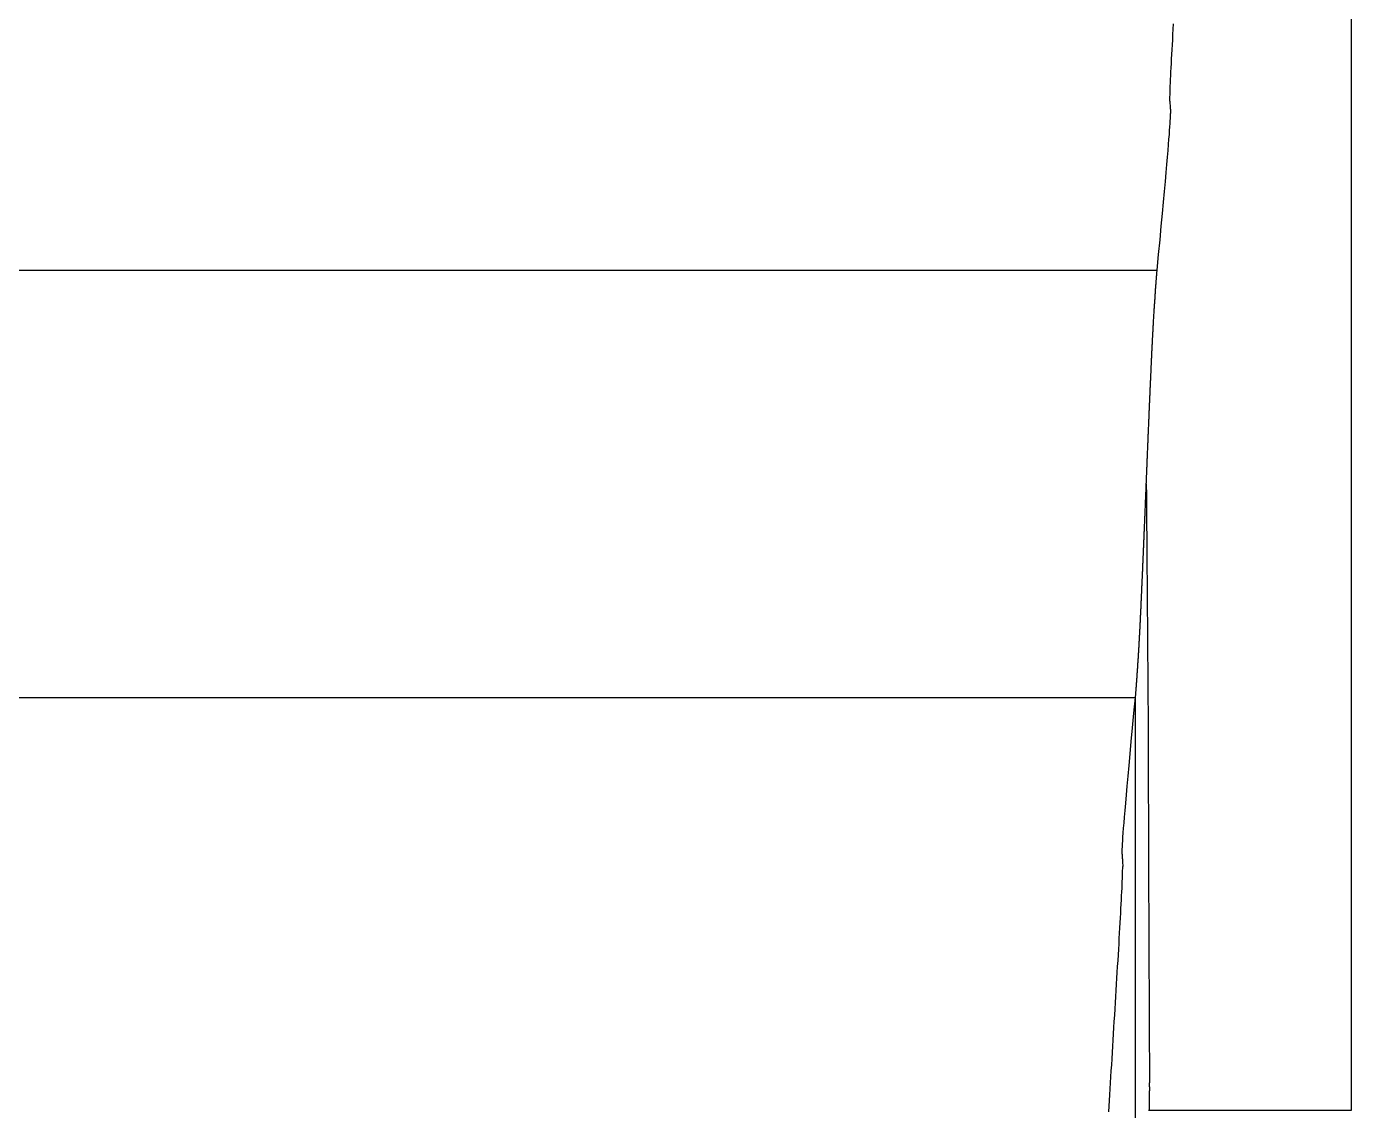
# Model space of a CAD drawing. Header units: millimetres. Extents: x -233 to 1, y -1 to 128.
# Drawn here: x -78.329 to -77.769, y 122.261 to 122.719 of the extents above; entities that cross this region are included whole.
import ezdxf

# ---------------------------------------------------------------- set-up
doc = ezdxf.new("R2010")
doc.units = ezdxf.units.MM
doc.header["$LTSCALE"] = 0.5
doc.layers.add('AM_2N', color=51, linetype='Continuous', lineweight=25)

msp = doc.modelspace()

# ---------------------------------------------------------------- linework, layer by layer
at = {"layer": 'AM_2N'}
for p, q in [((-77.76879, 122.26089), (-77.76879, 124.28948)), ((-77.84433, 122.71593), (-77.8442, 122.71817)), ((-77.8442, 122.71817), (-77.84406, 122.72046)), ((-77.84469, 122.70953), (-77.84457, 122.7116)), ((-77.84457, 122.7116), (-77.84445, 122.71374)), ((-77.84445, 122.71374), (-77.84433, 122.71593)), ((-77.845, 122.7037), (-77.8449, 122.70558)), ((-77.8449, 122.70558), (-77.8448, 122.70752)), ((-77.8448, 122.70752), (-77.84469, 122.70953)), ((-77.84526, 122.69853), (-77.84518, 122.70017)), ((-77.84518, 122.70017), (-77.84509, 122.7019)), ((-77.84509, 122.7019), (-77.845, 122.7037)), ((-77.84551, 122.69279), (-77.84545, 122.69409)), ((-77.84545, 122.69409), (-77.8454, 122.69548)), ((-77.8454, 122.69548), (-77.84533, 122.69696)), ((-77.84533, 122.69696), (-77.84526, 122.69853)), ((-77.84562, 122.68859), (-77.8456, 122.68948)), ((-77.84562, 122.6878), (-77.84562, 122.68859)), ((-77.8456, 122.68948), (-77.84558, 122.69049)), ((-77.84558, 122.69049), (-77.84555, 122.69159)), ((-77.84555, 122.69159), (-77.84551, 122.69279)), ((-77.84562, 122.6878), (-77.84562, 122.68712)), ((-77.84562, 122.68712), (-77.8456, 122.68655)), ((-77.8456, 122.68655), (-77.84558, 122.68606)), ((-77.84558, 122.68606), (-77.84556, 122.68564)), ((-77.84556, 122.68564), (-77.84553, 122.68527)), ((-77.84553, 122.68527), (-77.8455, 122.68493)), ((-77.8455, 122.68493), (-77.84547, 122.68461)), ((-77.84547, 122.68461), (-77.84544, 122.68428)), ((-77.84544, 122.68428), (-77.84541, 122.68393)), ((-77.84541, 122.68393), (-77.84539, 122.68354)), ((-77.84539, 122.68354), (-77.84538, 122.6831)), ((-77.84538, 122.6831), (-77.84538, 122.68258)), ((-77.84538, 122.68196), (-77.84538, 122.68258)), ((-77.84573, 122.67535), (-77.84563, 122.67689)), ((-77.84563, 122.67689), (-77.84555, 122.67824)), ((-77.84555, 122.67824), (-77.84548, 122.6794)), ((-77.84548, 122.6794), (-77.84543, 122.68039)), ((-77.84543, 122.68039), (-77.8454, 122.68124)), ((-77.8454, 122.68124), (-77.84538, 122.68196)), ((-77.84619, 122.66936), (-77.84602, 122.6716)), ((-77.84602, 122.6716), (-77.84586, 122.6736)), ((-77.84586, 122.6736), (-77.84573, 122.67535)), ((-77.84664, 122.66404), (-77.8464, 122.66684)), ((-77.8464, 122.66684), (-77.84619, 122.66936)), ((-77.84721, 122.6575), (-77.8469, 122.66093)), ((-77.8469, 122.66093), (-77.84664, 122.66404)), ((-77.84754, 122.65372), (-77.84721, 122.6575)), ((-77.84833, 122.64508), (-77.84792, 122.64959)), ((-77.84792, 122.64959), (-77.84754, 122.65372)), ((-77.84878, 122.64017), (-77.84833, 122.64508)), ((-77.84927, 122.63486), (-77.84878, 122.64017)), ((-77.84981, 122.62911), (-77.84927, 122.63486)), ((-77.85039, 122.62291), (-77.84981, 122.62911)), ((-77.85102, 122.61625), (-77.85039, 122.62291)), ((-79.58656, 122.61624), (-77.85102, 122.61624)), ((-77.85114, 122.61498), (-77.85111, 122.61526)), ((-77.85111, 122.61526), (-77.85109, 122.61553)), ((-77.85109, 122.61553), (-77.85107, 122.61578)), ((-77.85107, 122.61578), (-77.85105, 122.61602)), ((-77.85105, 122.61602), (-77.85102, 122.61625)), ((-77.85159, 122.60917), (-77.85156, 122.6096)), ((-77.85156, 122.6096), (-77.85153, 122.61002)), ((-77.85153, 122.61002), (-77.85149, 122.61043)), ((-77.85149, 122.61043), (-77.85147, 122.61083)), ((-77.85147, 122.61083), (-77.85144, 122.61123)), ((-77.85144, 122.61123), (-77.85141, 122.61161)), ((-77.85141, 122.61161), (-77.85138, 122.612)), ((-77.85138, 122.612), (-77.85135, 122.61237)), ((-77.85135, 122.61237), (-77.85132, 122.61273)), ((-77.85132, 122.61273), (-77.85129, 122.61308)), ((-77.85129, 122.61308), (-77.85127, 122.61343)), ((-77.85127, 122.61343), (-77.85124, 122.61376)), ((-77.85124, 122.61376), (-77.85121, 122.61408)), ((-77.85121, 122.61408), (-77.85119, 122.61439)), ((-77.85119, 122.61439), (-77.85116, 122.6147)), ((-77.85116, 122.6147), (-77.85114, 122.61498)), ((-77.85197, 122.60372), (-77.85193, 122.60419)), ((-77.85193, 122.60419), (-77.8519, 122.60466)), ((-77.8519, 122.60466), (-77.85187, 122.60513)), ((-77.85187, 122.60513), (-77.85184, 122.6056)), ((-77.85184, 122.6056), (-77.85181, 122.60606)), ((-77.85181, 122.60606), (-77.85178, 122.60652)), ((-77.85178, 122.60652), (-77.85174, 122.60697)), ((-77.85174, 122.60697), (-77.85171, 122.60742)), ((-77.85171, 122.60742), (-77.85168, 122.60787)), ((-77.85168, 122.60787), (-77.85165, 122.60831)), ((-77.85165, 122.60831), (-77.85162, 122.60874)), ((-77.85162, 122.60874), (-77.85159, 122.60917)), ((-77.85233, 122.59804), (-77.8523, 122.5985)), ((-77.8523, 122.5985), (-77.85228, 122.59897)), ((-77.85228, 122.59897), (-77.85225, 122.59944)), ((-77.85225, 122.59944), (-77.85222, 122.59992)), ((-77.85222, 122.59992), (-77.85219, 122.60039)), ((-77.85219, 122.60039), (-77.85216, 122.60087)), ((-77.85216, 122.60087), (-77.85212, 122.60134)), ((-77.85212, 122.60134), (-77.85209, 122.60182)), ((-77.85209, 122.60182), (-77.85206, 122.6023)), ((-77.85206, 122.6023), (-77.85203, 122.60277)), ((-77.85203, 122.60277), (-77.852, 122.60325)), ((-77.852, 122.60325), (-77.85197, 122.60372)), ((-77.85266, 122.59264), (-77.85263, 122.59307)), ((-77.85263, 122.59307), (-77.8526, 122.59351)), ((-77.8526, 122.59351), (-77.85258, 122.59395)), ((-77.85258, 122.59395), (-77.85255, 122.5944)), ((-77.85255, 122.5944), (-77.85253, 122.59484)), ((-77.85253, 122.59484), (-77.8525, 122.59529)), ((-77.8525, 122.59529), (-77.85248, 122.59574)), ((-77.85248, 122.59574), (-77.85245, 122.5962)), ((-77.85245, 122.5962), (-77.85242, 122.59665)), ((-77.85242, 122.59665), (-77.85239, 122.59711)), ((-77.85239, 122.59711), (-77.85236, 122.59757)), ((-77.85236, 122.59757), (-77.85233, 122.59804)), ((-77.85297, 122.58676), (-77.85295, 122.58716)), ((-77.85295, 122.58716), (-77.85293, 122.58757)), ((-77.85293, 122.58757), (-77.85291, 122.58798)), ((-77.85291, 122.58798), (-77.85289, 122.5884)), ((-77.85289, 122.5884), (-77.85287, 122.58881)), ((-77.85287, 122.58881), (-77.85284, 122.58923)), ((-77.85284, 122.58923), (-77.85282, 122.58965)), ((-77.85282, 122.58965), (-77.8528, 122.59007)), ((-77.8528, 122.59007), (-77.85277, 122.59049)), ((-77.85277, 122.59049), (-77.85275, 122.59092)), ((-77.85275, 122.59092), (-77.85273, 122.59134)), ((-77.85273, 122.59134), (-77.8527, 122.59177)), ((-77.8527, 122.59177), (-77.85268, 122.59221)), ((-77.85268, 122.59221), (-77.85266, 122.59264)), ((-77.85324, 122.58121), (-77.85323, 122.58159)), ((-77.85323, 122.58159), (-77.85321, 122.58198)), ((-77.85321, 122.58198), (-77.85319, 122.58237)), ((-77.85319, 122.58237), (-77.85317, 122.58276)), ((-77.85317, 122.58276), (-77.85315, 122.58316)), ((-77.85315, 122.58316), (-77.85313, 122.58355)), ((-77.85313, 122.58355), (-77.85311, 122.58395)), ((-77.85311, 122.58395), (-77.85309, 122.58434)), ((-77.85309, 122.58434), (-77.85307, 122.58474)), ((-77.85307, 122.58474), (-77.85305, 122.58514)), ((-77.85305, 122.58514), (-77.85303, 122.58554)), ((-77.85303, 122.58554), (-77.85302, 122.58595)), ((-77.85302, 122.58595), (-77.85299, 122.58635)), ((-77.85299, 122.58635), (-77.85297, 122.58676)), ((-77.85349, 122.57587), (-77.85347, 122.57625)), ((-77.85347, 122.57625), (-77.85346, 122.57662)), ((-77.85346, 122.57662), (-77.85344, 122.577)), ((-77.85344, 122.577), (-77.85342, 122.57738)), ((-77.85342, 122.57738), (-77.8534, 122.57776)), ((-77.8534, 122.57776), (-77.85339, 122.57814)), ((-77.85339, 122.57814), (-77.85337, 122.57852)), ((-77.85337, 122.57852), (-77.85335, 122.5789)), ((-77.85335, 122.5789), (-77.85334, 122.57928)), ((-77.85334, 122.57928), (-77.85332, 122.57966)), ((-77.85332, 122.57966), (-77.8533, 122.58005)), ((-77.8533, 122.58005), (-77.85328, 122.58043)), ((-77.85328, 122.58043), (-77.85327, 122.58082)), ((-77.85327, 122.58082), (-77.85324, 122.58121)), ((-77.85374, 122.57025), (-77.85372, 122.57063)), ((-77.85372, 122.57063), (-77.85371, 122.571)), ((-77.85371, 122.571), (-77.85369, 122.57138)), ((-77.85369, 122.57138), (-77.85367, 122.57175)), ((-77.85367, 122.57175), (-77.85366, 122.57212)), ((-77.85366, 122.57212), (-77.85364, 122.5725)), ((-77.85364, 122.5725), (-77.85362, 122.57287)), ((-77.85362, 122.57287), (-77.85361, 122.57324)), ((-77.85361, 122.57324), (-77.85359, 122.57362)), ((-77.85359, 122.57362), (-77.85357, 122.57399)), ((-77.85357, 122.57399), (-77.85356, 122.57437)), ((-77.85356, 122.57437), (-77.85354, 122.57474)), ((-77.85354, 122.57474), (-77.85352, 122.57512)), ((-77.85352, 122.57512), (-77.85351, 122.57549)), ((-77.85351, 122.57549), (-77.85349, 122.57587)), ((-77.85399, 122.56461), (-77.85397, 122.56499)), ((-77.85397, 122.56499), (-77.85396, 122.56537)), ((-77.85396, 122.56537), (-77.85394, 122.56575)), ((-77.85394, 122.56575), (-77.85392, 122.56612)), ((-77.85392, 122.56612), (-77.85391, 122.5665)), ((-77.85391, 122.5665), (-77.85389, 122.56688)), ((-77.85389, 122.56688), (-77.85387, 122.56726)), ((-77.85387, 122.56726), (-77.85385, 122.56763)), ((-77.85385, 122.56763), (-77.85384, 122.56801)), ((-77.85384, 122.56801), (-77.85382, 122.56838)), ((-77.85382, 122.56838), (-77.85381, 122.56876)), ((-77.85381, 122.56876), (-77.85379, 122.56913)), ((-77.85379, 122.56913), (-77.85377, 122.56951)), ((-77.85377, 122.56951), (-77.85376, 122.56988)), ((-77.85376, 122.56988), (-77.85374, 122.57025)), ((-77.85424, 122.55881), (-77.85423, 122.55921)), ((-77.85423, 122.55921), (-77.85421, 122.5596)), ((-77.85421, 122.5596), (-77.85419, 122.55999)), ((-77.85419, 122.55999), (-77.85417, 122.56038)), ((-77.85417, 122.56038), (-77.85416, 122.56077)), ((-77.85416, 122.56077), (-77.85414, 122.56116)), ((-77.85414, 122.56116), (-77.85412, 122.56155)), ((-77.85412, 122.56155), (-77.85411, 122.56193)), ((-77.85411, 122.56193), (-77.85409, 122.56232)), ((-77.85409, 122.56232), (-77.85407, 122.5627)), ((-77.85407, 122.5627), (-77.85405, 122.56308)), ((-77.85405, 122.56308), (-77.85404, 122.56347)), ((-77.85404, 122.56347), (-77.85402, 122.56385)), ((-77.85402, 122.56385), (-77.854, 122.56423)), ((-77.854, 122.56423), (-77.85399, 122.56461)), ((-77.85448, 122.55315), (-77.85447, 122.55357)), ((-77.85447, 122.55357), (-77.85445, 122.55398)), ((-77.85445, 122.55398), (-77.85443, 122.55439)), ((-77.85443, 122.55439), (-77.85442, 122.5548)), ((-77.85442, 122.5548), (-77.8544, 122.55521)), ((-77.8544, 122.55521), (-77.85438, 122.55562)), ((-77.85438, 122.55562), (-77.85436, 122.55602)), ((-77.85436, 122.55602), (-77.85434, 122.55642)), ((-77.85434, 122.55642), (-77.85433, 122.55682)), ((-77.85433, 122.55682), (-77.85431, 122.55723)), ((-77.85431, 122.55723), (-77.85429, 122.55762)), ((-77.85429, 122.55762), (-77.85428, 122.55802)), ((-77.85428, 122.55802), (-77.85426, 122.55842)), ((-77.85426, 122.55842), (-77.85424, 122.55881)), ((-77.85472, 122.5476), (-77.8547, 122.54804)), ((-77.8547, 122.54804), (-77.85468, 122.54847)), ((-77.85468, 122.54847), (-77.85467, 122.54891)), ((-77.85467, 122.54891), (-77.85465, 122.54934)), ((-77.85465, 122.54934), (-77.85463, 122.54977)), ((-77.85463, 122.54977), (-77.85461, 122.5502)), ((-77.85461, 122.5502), (-77.85459, 122.55063)), ((-77.85459, 122.55063), (-77.85458, 122.55106)), ((-77.85458, 122.55106), (-77.85456, 122.55148)), ((-77.85456, 122.55148), (-77.85454, 122.5519)), ((-77.85454, 122.5519), (-77.85452, 122.55232)), ((-77.85452, 122.55232), (-77.8545, 122.55274)), ((-77.8545, 122.55274), (-77.85448, 122.55315)), ((-77.85495, 122.54213), (-77.85493, 122.5426)), ((-77.85493, 122.5426), (-77.85491, 122.54307)), ((-77.85491, 122.54307), (-77.85489, 122.54353)), ((-77.85489, 122.54353), (-77.85487, 122.54399)), ((-77.85487, 122.54399), (-77.85485, 122.54445)), ((-77.85485, 122.54445), (-77.85483, 122.54491)), ((-77.85483, 122.54491), (-77.85481, 122.54536)), ((-77.85481, 122.54536), (-77.8548, 122.54581)), ((-77.8548, 122.54581), (-77.85478, 122.54626)), ((-77.85478, 122.54626), (-77.85476, 122.54671)), ((-77.85476, 122.54671), (-77.85474, 122.54715)), ((-77.85474, 122.54715), (-77.85472, 122.5476)), ((-77.85519, 122.53641), (-77.85516, 122.53689)), ((-77.85516, 122.53689), (-77.85514, 122.53736)), ((-77.85514, 122.53736), (-77.85513, 122.53784)), ((-77.85513, 122.53784), (-77.85511, 122.53832)), ((-77.85511, 122.53832), (-77.85509, 122.5388)), ((-77.85509, 122.5388), (-77.85507, 122.53927)), ((-77.85507, 122.53927), (-77.85505, 122.53975)), ((-77.85505, 122.53975), (-77.85503, 122.54023)), ((-77.85503, 122.54023), (-77.85501, 122.54071)), ((-77.85501, 122.54071), (-77.85499, 122.54119)), ((-77.85499, 122.54119), (-77.85497, 122.54166)), ((-77.85497, 122.54166), (-77.85495, 122.54213)), ((-77.85542, 122.53066), (-77.8554, 122.53107)), ((-77.8554, 122.53107), (-77.85539, 122.53148)), ((-77.85539, 122.53148), (-77.85537, 122.5319)), ((-77.85537, 122.5319), (-77.85535, 122.53233)), ((-77.85535, 122.53233), (-77.85534, 122.53276)), ((-77.85534, 122.53276), (-77.85531, 122.5332)), ((-77.85531, 122.5332), (-77.8553, 122.53364)), ((-77.8553, 122.53364), (-77.85528, 122.53409)), ((-77.85528, 122.53409), (-77.85526, 122.53455)), ((-77.85526, 122.53455), (-77.85524, 122.53501)), ((-77.85524, 122.53501), (-77.85522, 122.53547)), ((-77.85522, 122.53547), (-77.8552, 122.53594)), ((-77.8552, 122.53594), (-77.85519, 122.53641)), ((-77.85563, 122.52542), (-77.85562, 122.52566)), ((-77.85562, 122.52566), (-77.85561, 122.52589)), ((-77.85561, 122.52589), (-77.8556, 122.52612)), ((-77.85561, 122.52578), (-77.85558, 122.52106)), ((-77.8556, 122.52612), (-77.85559, 122.52636)), ((-77.85559, 122.52636), (-77.85558, 122.52662)), ((-77.85558, 122.52662), (-77.85557, 122.52689)), ((-77.85557, 122.52689), (-77.85556, 122.52717)), ((-77.85556, 122.52717), (-77.85555, 122.52747)), ((-77.85555, 122.52747), (-77.85554, 122.52778)), ((-77.85554, 122.52778), (-77.85552, 122.5281)), ((-77.85552, 122.5281), (-77.85551, 122.52844)), ((-77.85551, 122.52844), (-77.8555, 122.52878)), ((-77.8555, 122.52878), (-77.85548, 122.52914)), ((-77.85548, 122.52914), (-77.85546, 122.52951)), ((-77.85546, 122.52951), (-77.85545, 122.52988)), ((-77.85545, 122.52988), (-77.85543, 122.53027)), ((-77.85543, 122.53027), (-77.85542, 122.53066)), ((-77.85588, 122.51945), (-77.85586, 122.51988)), ((-77.85586, 122.51988), (-77.85584, 122.5203)), ((-77.85584, 122.5203), (-77.85582, 122.52071)), ((-77.85582, 122.52071), (-77.85581, 122.52111)), ((-77.85581, 122.52111), (-77.85579, 122.52151)), ((-77.85579, 122.52151), (-77.85577, 122.5219)), ((-77.85577, 122.5219), (-77.85576, 122.52227)), ((-77.85576, 122.52227), (-77.85574, 122.52264)), ((-77.85574, 122.52264), (-77.85573, 122.523)), ((-77.85573, 122.523), (-77.85572, 122.52334)), ((-77.85572, 122.52334), (-77.8557, 122.52368)), ((-77.8557, 122.52368), (-77.85569, 122.524)), ((-77.85569, 122.524), (-77.85568, 122.52431)), ((-77.85568, 122.52431), (-77.85567, 122.52461)), ((-77.85567, 122.52461), (-77.85565, 122.52489)), ((-77.85565, 122.52489), (-77.85564, 122.52516)), ((-77.85564, 122.52516), (-77.85563, 122.52542)), ((-77.85558, 122.52106), (-77.85554, 122.51651)), ((-77.8561, 122.51394), (-77.85608, 122.51442)), ((-77.85608, 122.51442), (-77.85606, 122.51489)), ((-77.85606, 122.51489), (-77.85604, 122.51537)), ((-77.85604, 122.51537), (-77.85602, 122.51584)), ((-77.85602, 122.51584), (-77.856, 122.5163)), ((-77.856, 122.5163), (-77.85598, 122.51677)), ((-77.85598, 122.51677), (-77.85597, 122.51723)), ((-77.85597, 122.51723), (-77.85595, 122.51768)), ((-77.85595, 122.51768), (-77.85593, 122.51813)), ((-77.85593, 122.51813), (-77.85591, 122.51858)), ((-77.85591, 122.51858), (-77.85589, 122.51902)), ((-77.85589, 122.51902), (-77.85588, 122.51945)), ((-77.85554, 122.51651), (-77.85551, 122.51213)), ((-77.85634, 122.50825), (-77.85632, 122.50871)), ((-77.85632, 122.50871), (-77.8563, 122.50918)), ((-77.8563, 122.50918), (-77.85628, 122.50965)), ((-77.85628, 122.50965), (-77.85626, 122.51012)), ((-77.85626, 122.51012), (-77.85624, 122.51059)), ((-77.85624, 122.51059), (-77.85622, 122.51107)), ((-77.85622, 122.51107), (-77.8562, 122.51155)), ((-77.8562, 122.51155), (-77.85618, 122.51202)), ((-77.85618, 122.51202), (-77.85616, 122.5125)), ((-77.85616, 122.5125), (-77.85614, 122.51298)), ((-77.85614, 122.51298), (-77.85612, 122.51346)), ((-77.85612, 122.51346), (-77.8561, 122.51394)), ((-77.85551, 122.51213), (-77.85547, 122.5079)), ((-77.85656, 122.50287), (-77.85654, 122.50331)), ((-77.85654, 122.50331), (-77.85652, 122.50374)), ((-77.85652, 122.50374), (-77.85651, 122.50418)), ((-77.85651, 122.50418), (-77.85649, 122.50463)), ((-77.85649, 122.50463), (-77.85647, 122.50507)), ((-77.85647, 122.50507), (-77.85645, 122.50552)), ((-77.85645, 122.50552), (-77.85643, 122.50597)), ((-77.85643, 122.50597), (-77.85641, 122.50642)), ((-77.85641, 122.50642), (-77.85639, 122.50687)), ((-77.85639, 122.50687), (-77.85637, 122.50733)), ((-77.85637, 122.50733), (-77.85635, 122.50779)), ((-77.85635, 122.50779), (-77.85634, 122.50825)), ((-77.85547, 122.5079), (-77.85544, 122.50383)), ((-77.85544, 122.50383), (-77.85541, 122.49991)), ((-77.85679, 122.49739), (-77.85678, 122.4978)), ((-77.85678, 122.4978), (-77.85676, 122.49821)), ((-77.85676, 122.49821), (-77.85674, 122.49863)), ((-77.85674, 122.49863), (-77.85672, 122.49904)), ((-77.85672, 122.49904), (-77.8567, 122.49946)), ((-77.8567, 122.49946), (-77.85669, 122.49988)), ((-77.85669, 122.49988), (-77.85667, 122.5003)), ((-77.85667, 122.5003), (-77.85665, 122.50073)), ((-77.85665, 122.50073), (-77.85663, 122.50115)), ((-77.85663, 122.50115), (-77.85662, 122.50158)), ((-77.85662, 122.50158), (-77.8566, 122.50201)), ((-77.8566, 122.50201), (-77.85658, 122.50244)), ((-77.85658, 122.50244), (-77.85656, 122.50287)), ((-77.85541, 122.49991), (-77.85538, 122.49614)), ((-77.85705, 122.4914), (-77.85704, 122.49179)), ((-77.85704, 122.49179), (-77.85702, 122.49218)), ((-77.85702, 122.49218), (-77.857, 122.49258)), ((-77.857, 122.49258), (-77.85698, 122.49297)), ((-77.85698, 122.49297), (-77.85697, 122.49336)), ((-77.85697, 122.49336), (-77.85695, 122.49376)), ((-77.85695, 122.49376), (-77.85693, 122.49416)), ((-77.85693, 122.49416), (-77.85692, 122.49456)), ((-77.85692, 122.49456), (-77.8569, 122.49496)), ((-77.8569, 122.49496), (-77.85688, 122.49536)), ((-77.85688, 122.49536), (-77.85686, 122.49576)), ((-77.85686, 122.49576), (-77.85685, 122.49617)), ((-77.85685, 122.49617), (-77.85683, 122.49657)), ((-77.85683, 122.49657), (-77.85681, 122.49698)), ((-77.85681, 122.49698), (-77.85679, 122.49739)), ((-77.85538, 122.49614), (-77.85536, 122.49251)), ((-77.85536, 122.49251), (-77.85533, 122.48903)), ((-77.85729, 122.48604), (-77.85727, 122.48641)), ((-77.85727, 122.48641), (-77.85725, 122.48679)), ((-77.85725, 122.48679), (-77.85724, 122.48717)), ((-77.85724, 122.48717), (-77.85722, 122.48755)), ((-77.85722, 122.48755), (-77.8572, 122.48793)), ((-77.8572, 122.48793), (-77.85719, 122.48832)), ((-77.85719, 122.48832), (-77.85717, 122.4887)), ((-77.85717, 122.4887), (-77.85715, 122.48908)), ((-77.85715, 122.48908), (-77.85714, 122.48947)), ((-77.85714, 122.48947), (-77.85712, 122.48985)), ((-77.85712, 122.48985), (-77.8571, 122.49024)), ((-77.8571, 122.49024), (-77.85709, 122.49062)), ((-77.85709, 122.49062), (-77.85707, 122.49101)), ((-77.85707, 122.49101), (-77.85705, 122.4914)), ((-77.85533, 122.48903), (-77.8553, 122.48569)), ((-77.85753, 122.48041), (-77.85752, 122.48078)), ((-77.85752, 122.48078), (-77.8575, 122.48116)), ((-77.8575, 122.48116), (-77.85749, 122.48153)), ((-77.85749, 122.48153), (-77.85747, 122.4819)), ((-77.85747, 122.4819), (-77.85745, 122.48228)), ((-77.85745, 122.48228), (-77.85744, 122.48265)), ((-77.85744, 122.48265), (-77.85742, 122.48303)), ((-77.85742, 122.48303), (-77.8574, 122.4834)), ((-77.8574, 122.4834), (-77.85739, 122.48378)), ((-77.85739, 122.48378), (-77.85737, 122.48415)), ((-77.85737, 122.48415), (-77.85735, 122.48453)), ((-77.85735, 122.48453), (-77.85734, 122.4849)), ((-77.85734, 122.4849), (-77.85732, 122.48528)), ((-77.85732, 122.48528), (-77.8573, 122.48566)), ((-77.8573, 122.48566), (-77.85729, 122.48604)), ((-77.8553, 122.48569), (-77.85528, 122.48248)), ((-77.85528, 122.48248), (-77.85525, 122.4794)), ((-77.85779, 122.47478), (-77.85777, 122.47516)), ((-77.85777, 122.47516), (-77.85775, 122.47554)), ((-77.85775, 122.47554), (-77.85774, 122.47592)), ((-77.85774, 122.47592), (-77.85772, 122.47629)), ((-77.85772, 122.47629), (-77.8577, 122.47667)), ((-77.8577, 122.47667), (-77.85768, 122.47704)), ((-77.85768, 122.47704), (-77.85767, 122.47742)), ((-77.85767, 122.47742), (-77.85765, 122.47779)), ((-77.85765, 122.47779), (-77.85763, 122.47817)), ((-77.85763, 122.47817), (-77.85762, 122.47854)), ((-77.85762, 122.47854), (-77.8576, 122.47891)), ((-77.8576, 122.47891), (-77.85759, 122.47929)), ((-77.85759, 122.47929), (-77.85757, 122.47966)), ((-77.85757, 122.47966), (-77.85755, 122.48004)), ((-77.85755, 122.48004), (-77.85753, 122.48041)), ((-77.85525, 122.4794), (-77.85523, 122.47646)), ((-77.85523, 122.47646), (-77.85521, 122.47363)), ((-77.85805, 122.46902), (-77.85804, 122.46941)), ((-77.85804, 122.46941), (-77.85801, 122.4698)), ((-77.85801, 122.4698), (-77.858, 122.47019)), ((-77.858, 122.47019), (-77.85798, 122.47058)), ((-77.85798, 122.47058), (-77.85796, 122.47097)), ((-77.85796, 122.47097), (-77.85794, 122.47135)), ((-77.85794, 122.47135), (-77.85793, 122.47174)), ((-77.85793, 122.47174), (-77.85791, 122.47212)), ((-77.85791, 122.47212), (-77.85789, 122.4725)), ((-77.85789, 122.4725), (-77.85787, 122.47289)), ((-77.85787, 122.47289), (-77.85785, 122.47327)), ((-77.85785, 122.47327), (-77.85784, 122.47365)), ((-77.85784, 122.47365), (-77.85782, 122.47403)), ((-77.85782, 122.47403), (-77.8578, 122.47441)), ((-77.8578, 122.47441), (-77.85779, 122.47478)), ((-77.85521, 122.47363), (-77.85519, 122.47093)), ((-77.85519, 122.47093), (-77.85517, 122.46835)), ((-77.85834, 122.46339), (-77.85832, 122.4638)), ((-77.85832, 122.4638), (-77.85829, 122.46421)), ((-77.85829, 122.46421), (-77.85827, 122.46462)), ((-77.85827, 122.46462), (-77.85825, 122.46503)), ((-77.85825, 122.46503), (-77.85823, 122.46544)), ((-77.85823, 122.46544), (-77.85821, 122.46584)), ((-77.85821, 122.46584), (-77.85819, 122.46624)), ((-77.85819, 122.46624), (-77.85817, 122.46664)), ((-77.85817, 122.46664), (-77.85815, 122.46704)), ((-77.85815, 122.46704), (-77.85813, 122.46744)), ((-77.85813, 122.46744), (-77.85811, 122.46784)), ((-77.85811, 122.46784), (-77.85809, 122.46823)), ((-77.85809, 122.46823), (-77.85807, 122.46863)), ((-77.85807, 122.46863), (-77.85805, 122.46902)), ((-77.85517, 122.46835), (-77.85515, 122.46588)), ((-77.85515, 122.46588), (-77.85513, 122.46352)), ((-77.85864, 122.45783), (-77.85862, 122.45827)), ((-77.85862, 122.45827), (-77.85859, 122.45871)), ((-77.85859, 122.45871), (-77.85857, 122.45915)), ((-77.85857, 122.45915), (-77.85855, 122.45958)), ((-77.85855, 122.45958), (-77.85852, 122.46001)), ((-77.85852, 122.46001), (-77.8585, 122.46044)), ((-77.8585, 122.46044), (-77.85847, 122.46087)), ((-77.85847, 122.46087), (-77.85845, 122.46129)), ((-77.85845, 122.46129), (-77.85843, 122.46172)), ((-77.85843, 122.46172), (-77.85841, 122.46214)), ((-77.85841, 122.46214), (-77.85838, 122.46256)), ((-77.85838, 122.46256), (-77.85836, 122.46297)), ((-77.85836, 122.46297), (-77.85834, 122.46339)), ((-77.85513, 122.46352), (-77.85511, 122.46126)), ((-77.85511, 122.46126), (-77.85509, 122.45911)), ((-77.85509, 122.45911), (-77.85508, 122.45706)), ((-77.85898, 122.45234), (-77.85895, 122.45281)), ((-77.85895, 122.45281), (-77.85892, 122.45328)), ((-77.85892, 122.45328), (-77.85889, 122.45375)), ((-77.85889, 122.45375), (-77.85886, 122.45421)), ((-77.85886, 122.45421), (-77.85883, 122.45468)), ((-77.85883, 122.45468), (-77.8588, 122.45513)), ((-77.8588, 122.45513), (-77.85878, 122.45559)), ((-77.85878, 122.45559), (-77.85875, 122.45604)), ((-77.85875, 122.45604), (-77.85872, 122.45649)), ((-77.85872, 122.45649), (-77.8587, 122.45694)), ((-77.8587, 122.45694), (-77.85867, 122.45739)), ((-77.85867, 122.45739), (-77.85864, 122.45783)), ((-77.85508, 122.45706), (-77.85506, 122.45511)), ((-77.85506, 122.45511), (-77.85505, 122.45325)), ((-77.85505, 122.45325), (-77.85504, 122.45148)), ((-77.85935, 122.44666), (-77.85932, 122.44712)), ((-77.85932, 122.44712), (-77.85929, 122.44759)), ((-77.85929, 122.44759), (-77.85926, 122.44807)), ((-77.85926, 122.44807), (-77.85923, 122.44854)), ((-77.85923, 122.44854), (-77.8592, 122.44901)), ((-77.8592, 122.44901), (-77.85916, 122.44949)), ((-77.85916, 122.44949), (-77.85913, 122.44997)), ((-77.85913, 122.44997), (-77.8591, 122.45044)), ((-77.8591, 122.45044), (-77.85907, 122.45092)), ((-77.85907, 122.45092), (-77.85904, 122.45139)), ((-77.85904, 122.45139), (-77.85901, 122.45187)), ((-77.85901, 122.45187), (-77.85898, 122.45234)), ((-77.85504, 122.45148), (-77.85502, 122.4498)), ((-77.85502, 122.4498), (-77.85501, 122.44819)), ((-77.85501, 122.44819), (-77.855, 122.44667)), ((-77.85976, 122.44096), (-77.85973, 122.44136)), ((-77.85973, 122.44136), (-77.8597, 122.44177)), ((-77.8597, 122.44177), (-77.85967, 122.44219)), ((-77.85967, 122.44219), (-77.85964, 122.44261)), ((-77.85964, 122.44261), (-77.85961, 122.44304)), ((-77.85961, 122.44304), (-77.85958, 122.44348)), ((-77.85958, 122.44348), (-77.85954, 122.44392)), ((-77.85954, 122.44392), (-77.85951, 122.44437)), ((-77.85951, 122.44437), (-77.85948, 122.44482)), ((-77.85948, 122.44482), (-77.85945, 122.44527)), ((-77.85945, 122.44527), (-77.85942, 122.44573)), ((-77.85942, 122.44573), (-77.85939, 122.44619)), ((-77.85939, 122.44619), (-77.85935, 122.44666)), ((-77.855, 122.44667), (-77.85499, 122.44523)), ((-77.85499, 122.44523), (-77.85498, 122.44385)), ((-77.85498, 122.44385), (-77.85497, 122.44254)), ((-77.85497, 122.44254), (-77.85496, 122.4413)), ((-77.8602, 122.43554), (-77.86018, 122.43577)), ((-77.86018, 122.43577), (-77.86016, 122.43601)), ((-77.86016, 122.43601), (-77.86013, 122.43626)), ((-77.86013, 122.43626), (-77.86011, 122.43653)), ((-77.86011, 122.43653), (-77.86009, 122.4368)), ((-77.86009, 122.4368), (-77.86006, 122.43709)), ((-77.86006, 122.43709), (-77.86004, 122.43739)), ((-77.86004, 122.43739), (-77.86001, 122.43771)), ((-77.86001, 122.43771), (-77.85999, 122.43803)), ((-77.85999, 122.43803), (-77.85996, 122.43836)), ((-77.85996, 122.43836), (-77.85993, 122.43871)), ((-77.85993, 122.43871), (-77.8599, 122.43906)), ((-77.8599, 122.43906), (-77.85988, 122.43942)), ((-77.85988, 122.43942), (-77.85985, 122.43979)), ((-77.85985, 122.43979), (-77.85982, 122.44017)), ((-77.85982, 122.44017), (-77.85979, 122.44056)), ((-77.85979, 122.44056), (-77.85976, 122.44096)), ((-77.85496, 122.4413), (-77.85495, 122.44012)), ((-77.85495, 122.44012), (-77.85494, 122.439)), ((-77.85494, 122.439), (-77.85493, 122.43793)), ((-77.85493, 122.43793), (-77.85492, 122.43691)), ((-77.85492, 122.43691), (-77.85492, 122.43595)), ((-77.85492, 122.43595), (-77.85491, 122.43502)), ((-79.57738, 122.43554), (-77.8602, 122.43554)), ((-77.86083, 122.42888), (-77.8602, 122.43554)), ((-77.8602, 122.07414), (-77.8602, 122.43554)), ((-77.85491, 122.43502), (-77.85491, 122.43413)), ((-77.85491, 122.43413), (-77.8549, 122.43329)), ((-77.8549, 122.43329), (-77.8549, 122.43247)), ((-77.8549, 122.43247), (-77.85489, 122.43169)), ((-77.85489, 122.43169), (-77.85489, 122.43093)), ((-77.85489, 122.43093), (-77.85488, 122.43019)), ((-77.85488, 122.43019), (-77.85488, 122.42948)), ((-77.86141, 122.42268), (-77.86083, 122.42888)), ((-77.85488, 122.42948), (-77.85488, 122.42877)), ((-77.85488, 122.42877), (-77.85487, 122.42809)), ((-77.85487, 122.42809), (-77.85487, 122.42741)), ((-77.85487, 122.42741), (-77.85487, 122.42673)), ((-77.85487, 122.42673), (-77.85486, 122.42606)), ((-77.85486, 122.42606), (-77.85486, 122.42539)), ((-77.85486, 122.42539), (-77.85486, 122.42471)), ((-77.85486, 122.42471), (-77.85486, 122.42402)), ((-77.86195, 122.41693), (-77.86141, 122.42268)), ((-77.85486, 122.42402), (-77.85485, 122.42332)), ((-77.85485, 122.42332), (-77.85485, 122.4226)), ((-77.85485, 122.4226), (-77.85485, 122.42187)), ((-77.85485, 122.42187), (-77.85484, 122.42111)), ((-77.85484, 122.42111), (-77.85484, 122.42033)), ((-77.85484, 122.42033), (-77.85484, 122.41951)), ((-77.85484, 122.41951), (-77.85484, 122.41866)), ((-77.86244, 122.41162), (-77.86195, 122.41693)), ((-77.85484, 122.41866), (-77.85483, 122.41778)), ((-77.85483, 122.41778), (-77.85483, 122.41686)), ((-77.85483, 122.41686), (-77.85483, 122.41589)), ((-77.85483, 122.41589), (-77.85483, 122.41487)), ((-77.85483, 122.41487), (-77.85482, 122.41381)), ((-77.85482, 122.41381), (-77.85482, 122.4127)), ((-77.8629, 122.40671), (-77.86244, 122.41162)), ((-77.85482, 122.4127), (-77.85482, 122.41155)), ((-77.85482, 122.41155), (-77.85481, 122.41036)), ((-77.85481, 122.41036), (-77.85481, 122.40912)), ((-77.85481, 122.40912), (-77.85481, 122.40784)), ((-77.85481, 122.40784), (-77.8548, 122.40652)), ((-77.86368, 122.39806), (-77.86331, 122.4022)), ((-77.86331, 122.4022), (-77.8629, 122.40671)), ((-77.8548, 122.40652), (-77.8548, 122.40517)), ((-77.8548, 122.40517), (-77.8548, 122.40377)), ((-77.8548, 122.40377), (-77.85479, 122.40234)), ((-77.85479, 122.40234), (-77.85479, 122.40087)), ((-77.86402, 122.39429), (-77.86368, 122.39806)), ((-77.85479, 122.40087), (-77.85478, 122.39937)), ((-77.85478, 122.39937), (-77.85478, 122.39783)), ((-77.85478, 122.39783), (-77.85477, 122.39626)), ((-77.86432, 122.39086), (-77.86402, 122.39429)), ((-77.85477, 122.39626), (-77.85477, 122.39466)), ((-77.85477, 122.39466), (-77.85476, 122.39303)), ((-77.85476, 122.39303), (-77.85476, 122.39137)), ((-77.85476, 122.39137), (-77.85475, 122.38969)), ((-77.86482, 122.38494), (-77.86459, 122.38775)), ((-77.86459, 122.38775), (-77.86432, 122.39086)), ((-77.85475, 122.38969), (-77.85475, 122.38797)), ((-77.85475, 122.38797), (-77.85474, 122.38623)), ((-77.85474, 122.38623), (-77.85474, 122.38446)), ((-77.86536, 122.37819), (-77.86521, 122.38018)), ((-77.86521, 122.38018), (-77.86503, 122.38243)), ((-77.86503, 122.38243), (-77.86482, 122.38494)), ((-77.85474, 122.38446), (-77.85473, 122.38267)), ((-77.85473, 122.38267), (-77.85473, 122.38086)), ((-77.85473, 122.38086), (-77.85472, 122.37903)), ((-77.86568, 122.37355), (-77.86559, 122.37489)), ((-77.86559, 122.37489), (-77.86549, 122.37643)), ((-77.86549, 122.37643), (-77.86536, 122.37819)), ((-77.85472, 122.37903), (-77.85471, 122.37717)), ((-77.85471, 122.37717), (-77.85471, 122.3753)), ((-77.85471, 122.3753), (-77.8547, 122.37341)), ((-77.86585, 122.36921), (-77.86584, 122.36982)), ((-77.86585, 122.36921), (-77.86584, 122.36869)), ((-77.86584, 122.36982), (-77.86582, 122.37054)), ((-77.86584, 122.36869), (-77.86583, 122.36824)), ((-77.86582, 122.37054), (-77.86579, 122.37139)), ((-77.86579, 122.37139), (-77.86574, 122.37239)), ((-77.86574, 122.37239), (-77.86568, 122.37355)), ((-77.8547, 122.37341), (-77.8547, 122.3715)), ((-77.8547, 122.3715), (-77.85469, 122.36957)), ((-77.85469, 122.36957), (-77.85468, 122.36763)), ((-77.86583, 122.36824), (-77.86581, 122.36785)), ((-77.86581, 122.36785), (-77.86578, 122.36751)), ((-77.86578, 122.36751), (-77.86575, 122.36718)), ((-77.86575, 122.36718), (-77.86572, 122.36685)), ((-77.86572, 122.36685), (-77.86569, 122.36652)), ((-77.86569, 122.36652), (-77.86567, 122.36614)), ((-77.86567, 122.36614), (-77.86564, 122.36572)), ((-77.86564, 122.36572), (-77.86562, 122.36524)), ((-77.86562, 122.36524), (-77.86561, 122.36466)), ((-77.86562, 122.3623), (-77.86561, 122.3632)), ((-77.86561, 122.36466), (-77.8656, 122.36399)), ((-77.86561, 122.3632), (-77.8656, 122.36399)), ((-77.85468, 122.36763), (-77.85467, 122.36568)), ((-77.85467, 122.36568), (-77.85467, 122.36371)), ((-77.85467, 122.36371), (-77.85466, 122.36173)), ((-77.86583, 122.35631), (-77.86577, 122.3577)), ((-77.86577, 122.3577), (-77.86572, 122.35899)), ((-77.86572, 122.35899), (-77.86568, 122.3602)), ((-77.86568, 122.3602), (-77.86565, 122.3613)), ((-77.86565, 122.3613), (-77.86562, 122.3623)), ((-77.85466, 122.36173), (-77.85465, 122.35974)), ((-77.85465, 122.35974), (-77.85465, 122.35774)), ((-77.85465, 122.35774), (-77.85464, 122.35573)), ((-77.86604, 122.35161), (-77.86597, 122.35326)), ((-77.86597, 122.35326), (-77.86589, 122.35483)), ((-77.86589, 122.35483), (-77.86583, 122.35631)), ((-77.85464, 122.35573), (-77.85463, 122.35372)), ((-77.85463, 122.35372), (-77.85462, 122.35169)), ((-77.85462, 122.35169), (-77.85462, 122.34966)), ((-77.86642, 122.34427), (-77.86632, 122.34621)), ((-77.86632, 122.34621), (-77.86622, 122.34809)), ((-77.86622, 122.34809), (-77.86613, 122.34989)), ((-77.86613, 122.34989), (-77.86604, 122.35161)), ((-77.85462, 122.34966), (-77.85461, 122.34763)), ((-77.85461, 122.34763), (-77.8546, 122.3456)), ((-77.86665, 122.34018), (-77.86653, 122.34226)), ((-77.86653, 122.34226), (-77.86642, 122.34427)), ((-77.8546, 122.3456), (-77.85459, 122.34356)), ((-77.85459, 122.34356), (-77.85459, 122.34152)), ((-77.85459, 122.34152), (-77.85458, 122.33948)), ((-77.86703, 122.33362), (-77.8669, 122.33586)), ((-77.8669, 122.33586), (-77.86677, 122.33805)), ((-77.86677, 122.33805), (-77.86665, 122.34018)), ((-77.85458, 122.33948), (-77.85457, 122.33744)), ((-77.85457, 122.33744), (-77.85456, 122.33541)), ((-77.85456, 122.33541), (-77.85455, 122.33338)), ((-77.8673, 122.32899), (-77.86716, 122.33133)), ((-77.86716, 122.33133), (-77.86703, 122.33362)), ((-77.85455, 122.33338), (-77.85454, 122.33135)), ((-77.85454, 122.33135), (-77.85454, 122.32933)), ((-77.85454, 122.32933), (-77.85452, 122.32731)), ((-77.86773, 122.32174), (-77.86758, 122.32419)), ((-77.86758, 122.32419), (-77.86744, 122.32661)), ((-77.86744, 122.32661), (-77.8673, 122.32899)), ((-77.85452, 122.32731), (-77.85452, 122.3253)), ((-77.85452, 122.3253), (-77.85451, 122.32331)), ((-77.86804, 122.31673), (-77.86788, 122.31925)), ((-77.86788, 122.31925), (-77.86773, 122.32174)), ((-77.85451, 122.32331), (-77.8545, 122.32132)), ((-77.8545, 122.32132), (-77.85449, 122.31934)), ((-77.85449, 122.31934), (-77.85448, 122.31737)), ((-77.86835, 122.31161), (-77.86819, 122.31418)), ((-77.86819, 122.31418), (-77.86804, 122.31673)), ((-77.85448, 122.31737), (-77.85447, 122.31542)), ((-77.85447, 122.31542), (-77.85446, 122.31348)), ((-77.85446, 122.31348), (-77.85445, 122.31156)), ((-77.86866, 122.30641), (-77.86851, 122.30902)), ((-77.86851, 122.30902), (-77.86835, 122.31161)), ((-77.85445, 122.31156), (-77.85444, 122.30965)), ((-77.85444, 122.30965), (-77.85444, 122.30776)), ((-77.85444, 122.30776), (-77.85443, 122.30588)), ((-77.86899, 122.30116), (-77.86883, 122.30379)), ((-77.86883, 122.30379), (-77.86866, 122.30641)), ((-77.85443, 122.30588), (-77.85442, 122.30403)), ((-77.85442, 122.30403), (-77.85441, 122.30219)), ((-77.85441, 122.30219), (-77.8544, 122.30036)), ((-77.86947, 122.29323), (-77.86931, 122.29588)), ((-77.86931, 122.29588), (-77.86915, 122.29852)), ((-77.86915, 122.29852), (-77.86899, 122.30116)), ((-77.8544, 122.30036), (-77.85439, 122.29854)), ((-77.85439, 122.29854), (-77.85438, 122.29674)), ((-77.85438, 122.29674), (-77.85437, 122.29496)), ((-77.86979, 122.28796), (-77.86963, 122.29059)), ((-77.86963, 122.29059), (-77.86947, 122.29323)), ((-77.85437, 122.29496), (-77.85436, 122.29318)), ((-77.85436, 122.29318), (-77.85435, 122.29142)), ((-77.85435, 122.29142), (-77.85434, 122.28966)), ((-77.87011, 122.28272), (-77.86995, 122.28533)), ((-77.86995, 122.28533), (-77.86979, 122.28796)), ((-77.85434, 122.28966), (-77.85434, 122.28792)), ((-77.85434, 122.28792), (-77.85433, 122.28618)), ((-77.85433, 122.28618), (-77.85432, 122.28445)), ((-77.85432, 122.28445), (-77.85431, 122.28273)), ((-77.87042, 122.27755), (-77.87026, 122.28013)), ((-77.87026, 122.28013), (-77.87011, 122.28272)), ((-77.85431, 122.28273), (-77.85431, 122.28102)), ((-77.85431, 122.28102), (-77.8543, 122.27931)), ((-77.8543, 122.27931), (-77.8543, 122.27761)), ((-77.87071, 122.27246), (-77.87057, 122.27499)), ((-77.87057, 122.27499), (-77.87042, 122.27755)), ((-77.8543, 122.27761), (-77.8543, 122.27592)), ((-77.8543, 122.27592), (-77.85429, 122.27422)), ((-77.85429, 122.27422), (-77.85429, 122.27253)), ((-77.87101, 122.2675), (-77.87086, 122.26996)), ((-77.87086, 122.26996), (-77.87071, 122.27246)), ((-77.85429, 122.27085), (-77.85429, 122.27253)), ((-77.85429, 122.27085), (-77.85429, 122.26916)), ((-77.85429, 122.26748), (-77.85429, 122.26916)), ((-77.87142, 122.26028), (-77.87128, 122.26266)), ((-77.87128, 122.26266), (-77.87115, 122.26506)), ((-77.87115, 122.26506), (-77.87101, 122.2675)), ((-77.8543, 122.26074), (-77.85429, 122.26243)), ((-77.85429, 122.2658), (-77.85429, 122.26748)), ((-77.85429, 122.26411), (-77.85429, 122.2658)), ((-77.85429, 122.26243), (-77.85429, 122.26411)), ((-77.85467, 122.26089), (-77.76879, 122.26089))]:
    msp.add_line(p, q, dxfattribs=at)

doc.saveas('drawing.dxf')
